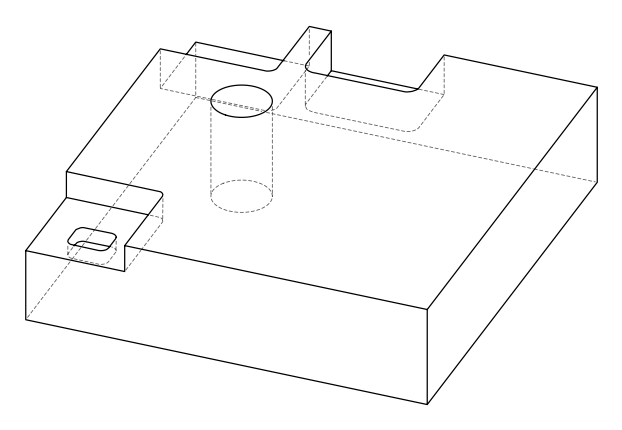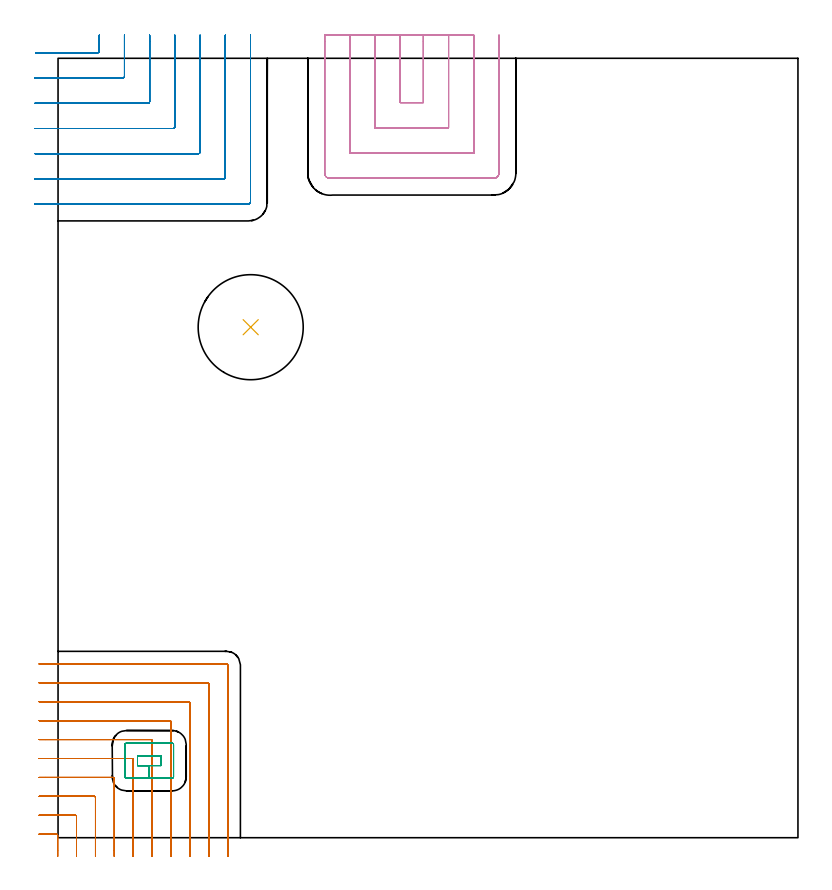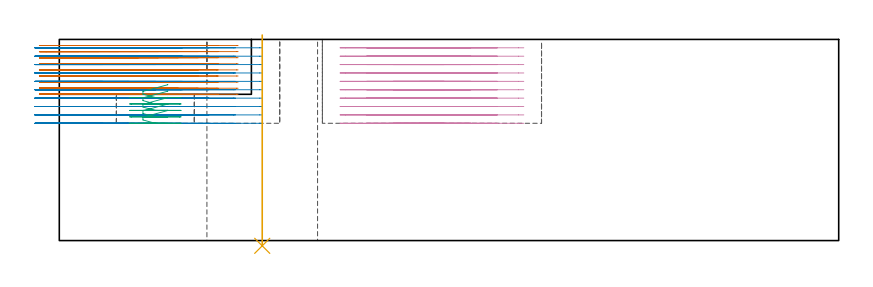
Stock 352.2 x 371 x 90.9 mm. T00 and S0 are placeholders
(PLAN: 5 operations, 4 tool changes, 57.5 min)
(1 MILL_CORNER_NOTCH_RECTANGULAR | CORNER_NOTCH_RECTANGULAR | NXT0201_011 | Follow Part, ap 3, ae 75% | 20.2 min | 190737 mm3)
(2 MILL_CORNER_NOTCH_RECTANGULAR_1 | CORNER_NOTCH_RECTANGULAR_1 | NXT0201_012 | Follow Part, ap 4, ae 75% | 17.32 min | 291517 mm3)
(3 MILL_RECTANGULAR_POCKET | POCKET_RECTANGULAR_STRAIGHT | NXT0201_011 | Follow Part, ap 3, ae 75% | 1.64 min | 12749 mm3)
(4 MILL_SLOT | SLOT_PARTIAL_RECTANGULAR | NXT0201_012 | Follow Part, ap 4, ae 75% | 17.9 min | 242530 mm3)
(5 INDEXABLE_INSERT_DRILL_THROUGH_HOLE_FROM_SOLID | STEP1HOLE | NXT0302_038 | 0.38 min | 178416 mm3)
(TOOL NXT0201_011 | ENDMILL 12mm [2P460-1200-NA 1630] | D12 FL38 Z6)
(TOOL NXT0201_012 | ENDMILL 16mm [2P460-1600-NA 1630] | D16 FL38 Z6)
(TOOL NXT0302_038 | Index. Insert Drill 50mm [880-D5000L50-04] | D50 PA176 FL200 Z2)
(OP 1 MILL_CORNER_NOTCH_RECTANGULAR)
G17 G21 G94 G90
T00 M6
G54
G17 G0 G90 X-0.2 Y-8.997 S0 M3
G43 Z100.9 H1
Z88.144
G94 G1 Y-5.997 F250.
Y1.106 F500.
G3 X-0.794 Y1.7 R0.6
G1 X-6.
X-9. F250.
G0 Z100.9
X8.8 Y-9.
Z88.144
G1 Y-6.
Y10.105 F500.
G3 X8.205 Y10.7 R0.6
G1 X-6.
X-9. F250.
G0 Z100.9
X17.8 Y-9.
Z88.144
G1 Y-6.
Y19.105 F500.
G3 X17.205 Y19.7 R0.6
G1 X-6.
X-9. F250.
G0 Z100.9
X26.8 Y-9.
Z88.144
G1 Y-6.
Y28.105 F500.
G3 X26.205 Y28.7 R0.6
G1 X-6.
X-9. F250.
G0 Z100.9
X35.8 Y-9.
Z88.144
G1 Y-6.
Y37.104 F500.
G3 X35.204 Y37.7 R0.6
G1 X-6.
X-9. F250.
G0 Z100.9
X44.8 Y-9.
Z88.144
G1 Y-6.
Y46.104 F500.
G3 X44.204 Y46.7 R0.6
G1 X-6.
X-9. F250.
G0 Z100.9
X53.8 Y-9.
Z88.144
G1 Y-6.
Y55.104 F500.
G3 X53.204 Y55.7 R0.6
G1 X-6.
X-9. F250.
G0 Z100.9
X62.8 Y-9.
Z88.144
G1 Y-6.
Y64.104 F500.
G3 X62.204 Y64.7 R0.6
G1 X-6.
X-9. F250.
G0 Z100.9
X71.8 Y-9.
Z88.144
G1 Y-6.
Y73.104 F500.
G3 X71.204 Y73.7 R0.6
G1 X-6.
X-9. F250.
G0 Z100.9
X80.8 Y-9.
Z88.144
G1 Y-6.
Y82.103 F500.
G3 X80.203 Y82.7 R0.6
G1 X-6.
X-9. F250.
G0 Z100.9
X-0.2 Y-8.997
Z85.389
G1 Y-5.997
Y1.106 F500.
G3 X-0.794 Y1.7 R0.6
G1 X-6.
X-9. F250.
G0 Z100.9
X8.8 Y-9.
Z85.389
G1 Y-6.
Y10.105 F500.
G3 X8.205 Y10.7 R0.6
G1 X-6.
X-9. F250.
G0 Z100.9
X17.8 Y-9.
Z85.389
G1 Y-6.
Y19.105 F500.
G3 X17.205 Y19.7 R0.6
G1 X-6.
X-9. F250.
G0 Z100.9
X26.8 Y-9.
Z85.389
G1 Y-6.
Y28.105 F500.
G3 X26.205 Y28.7 R0.6
G1 X-6.
X-9. F250.
G0 Z100.9
X35.8 Y-9.
Z85.389
G1 Y-6.
Y37.104 F500.
G3 X35.204 Y37.7 R0.6
G1 X-6.
X-9. F250.
G0 Z100.9
X44.8 Y-9.
Z85.389
G1 Y-6.
Y46.104 F500.
G3 X44.204 Y46.7 R0.6
G1 X-6.
X-9. F250.
G0 Z100.9
X53.8 Y-9.
Z85.389
G1 Y-6.
Y55.104 F500.
G3 X53.204 Y55.7 R0.6
G1 X-6.
X-9. F250.
G0 Z100.9
X62.8 Y-9.
Z85.389
G1 Y-6.
Y64.104 F500.
G3 X62.204 Y64.7 R0.6
G1 X-6.
X-9. F250.
G0 Z100.9
X71.8 Y-9.
Z85.389
G1 Y-6.
Y73.104 F500.
G3 X71.204 Y73.7 R0.6
G1 X-6.
X-9. F250.
G0 Z100.9
X80.8 Y-9.
Z85.389
G1 Y-6.
Y82.103 F500.
G3 X80.203 Y82.7 R0.6
G1 X-6.
X-9. F250.
G0 Z100.9
X-0.2 Y-8.997
Z82.633
G1 Y-5.997
Y1.106 F500.
G3 X-0.794 Y1.7 R0.6
G1 X-6.
X-9. F250.
G0 Z100.9
X8.8 Y-9.
Z82.633
G1 Y-6.
Y10.105 F500.
G3 X8.205 Y10.7 R0.6
G1 X-6.
X-9. F250.
G0 Z100.9
X17.8 Y-9.
Z82.633
G1 Y-6.
Y19.105 F500.
G3 X17.205 Y19.7 R0.6
G1 X-6.
X-9. F250.
G0 Z100.9
X26.8 Y-9.
Z82.633
G1 Y-6.
Y28.105 F500.
G3 X26.205 Y28.7 R0.6
G1 X-6.
X-9. F250.
G0 Z100.9
X35.8 Y-9.
Z82.633
G1 Y-6.
Y37.104 F500.
G3 X35.204 Y37.7 R0.6
G1 X-6.
X-9. F250.
G0 Z100.9
X44.8 Y-9.
Z82.633
G1 Y-6.
Y46.104 F500.
G3 X44.204 Y46.7 R0.6
G1 X-6.
X-9. F250.
G0 Z100.9
X53.8 Y-9.
Z82.633
G1 Y-6.
Y55.104 F500.
G3 X53.204 Y55.7 R0.6
G1 X-6.
X-9. F250.
G0 Z100.9
X62.8 Y-9.
Z82.633
G1 Y-6.
Y64.104 F500.
G3 X62.204 Y64.7 R0.6
G1 X-6.
X-9. F250.
G0 Z100.9
X71.8 Y-9.
Z82.633
G1 Y-6.
Y73.104 F500.
G3 X71.204 Y73.7 R0.6
G1 X-6.
X-9. F250.
G0 Z100.9
X80.8 Y-9.
Z82.633
G1 Y-6.
Y82.103 F500.
G3 X80.203 Y82.7 R0.6
G1 X-6.
X-9. F250.
G0 Z100.9
X-0.2 Y-8.997
Z79.878
G1 Y-5.997
Y1.106 F500.
G3 X-0.794 Y1.7 R0.6
G1 X-6.
X-9. F250.
G0 Z100.9
X8.8 Y-9.
Z79.878
G1 Y-6.
Y10.105 F500.
G3 X8.205 Y10.7 R0.6
G1 X-6.
X-9. F250.
G0 Z100.9
X17.8 Y-9.
Z79.878
G1 Y-6.
Y19.105 F500.
G3 X17.205 Y19.7 R0.6
G1 X-6.
X-9. F250.
G0 Z100.9
X26.8 Y-9.
Z79.878
G1 Y-6.
Y28.105 F500.
G3 X26.205 Y28.7 R0.6
G1 X-6.
X-9. F250.
G0 Z100.9
X35.8 Y-9.
Z79.878
G1 Y-6.
Y37.104 F500.
G3 X35.204 Y37.7 R0.6
G1 X-6.
X-9. F250.
G0 Z100.9
X44.8 Y-9.
Z79.878
G1 Y-6.
Y46.104 F500.
G3 X44.204 Y46.7 R0.6
G1 X-6.
X-9. F250.
G0 Z100.9
X53.8 Y-9.
Z79.878
G1 Y-6.
Y55.104 F500.
G3 X53.204 Y55.7 R0.6
G1 X-6.
X-9. F250.
G0 Z100.9
X62.8 Y-9.
Z79.878
G1 Y-6.
Y64.104 F500.
G3 X62.204 Y64.7 R0.6
G1 X-6.
X-9. F250.
G0 Z100.9
X71.8 Y-9.
Z79.878
G1 Y-6.
Y73.104 F500.
G3 X71.204 Y73.7 R0.6
G1 X-6.
X-9. F250.
G0 Z100.9
X80.8 Y-9.
Z79.878
G1 Y-6.
Y82.103 F500.
G3 X80.203 Y82.7 R0.6
G1 X-6.
X-9. F250.
G0 Z100.9
X-0.2 Y-8.997
Z77.122
G1 Y-5.997
Y1.106 F500.
G3 X-0.794 Y1.7 R0.6
G1 X-6.
X-9. F250.
G0 Z100.9
X8.8 Y-9.
Z77.122
G1 Y-6.
Y10.105 F500.
G3 X8.205 Y10.7 R0.6
G1 X-6.
X-9. F250.
G0 Z100.9
X17.8 Y-9.
Z77.122
G1 Y-6.
Y19.105 F500.
G3 X17.205 Y19.7 R0.6
G1 X-6.
X-9. F250.
G0 Z100.9
X26.8 Y-9.
Z77.122
G1 Y-6.
Y28.105 F500.
G3 X26.205 Y28.7 R0.6
G1 X-6.
X-9. F250.
G0 Z100.9
X35.8 Y-9.
Z77.122
G1 Y-6.
Y37.104 F500.
G3 X35.204 Y37.7 R0.6
G1 X-6.
X-9. F250.
G0 Z100.9
X44.8 Y-9.
Z77.122
G1 Y-6.
Y46.104 F500.
G3 X44.204 Y46.7 R0.6
G1 X-6.
X-9. F250.
G0 Z100.9
X53.8 Y-9.
Z77.122
G1 Y-6.
Y55.104 F500.
G3 X53.204 Y55.7 R0.6
G1 X-6.
X-9. F250.
G0 Z100.9
X62.8 Y-9.
Z77.122
G1 Y-6.
Y64.104 F500.
G3 X62.204 Y64.7 R0.6
G1 X-6.
X-9. F250.
G0 Z100.9
X71.8 Y-9.
Z77.122
G1 Y-6.
Y73.104 F500.
G3 X71.204 Y73.7 R0.6
G1 X-6.
X-9. F250.
G0 Z100.9
X80.8 Y-9.
Z77.122
G1 Y-6.
Y82.103 F500.
G3 X80.203 Y82.7 R0.6
G1 X-6.
X-9. F250.
G0 Z100.9
X-0.2 Y-8.997
Z74.367
G1 Y-5.997
Y1.106 F500.
G3 X-0.794 Y1.7 R0.6
G1 X-6.
X-9. F250.
G0 Z100.9
X8.8 Y-9.
Z74.367
G1 Y-6.
Y10.105 F500.
G3 X8.205 Y10.7 R0.6
G1 X-6.
X-9. F250.
G0 Z100.9
X17.8 Y-9.
Z74.367
G1 Y-6.
Y19.105 F500.
G3 X17.205 Y19.7 R0.6
G1 X-6.
X-9. F250.
G0 Z100.9
X26.8 Y-9.
Z74.367
G1 Y-6.
Y28.105 F500.
G3 X26.205 Y28.7 R0.6
G1 X-6.
X-9. F250.
G0 Z100.9
X35.8 Y-9.
Z74.367
G1 Y-6.
Y37.104 F500.
G3 X35.204 Y37.7 R0.6
G1 X-6.
X-9. F250.
G0 Z100.9
X44.8 Y-9.
Z74.367
G1 Y-6.
Y46.104 F500.
G3 X44.204 Y46.7 R0.6
G1 X-6.
X-9. F250.
G0 Z100.9
X53.8 Y-9.
Z74.367
G1 Y-6.
Y55.104 F500.
G3 X53.204 Y55.7 R0.6
G1 X-6.
X-9. F250.
G0 Z100.9
X62.8 Y-9.
Z74.367
G1 Y-6.
Y64.104 F500.
G3 X62.204 Y64.7 R0.6
G1 X-6.
X-9. F250.
G0 Z100.9
X71.8 Y-9.
Z74.367
G1 Y-6.
Y73.104 F500.
G3 X71.204 Y73.7 R0.6
G1 X-6.
X-9. F250.
G0 Z100.9
X80.8 Y-9.
Z74.367
G1 Y-6.
Y82.103 F500.
G3 X80.203 Y82.7 R0.6
G1 X-6.
X-9. F250.
G0 Z100.9
X-0.2 Y-8.997
Z71.611
G1 Y-5.997
Y1.106 F500.
G3 X-0.794 Y1.7 R0.6
G1 X-6.
X-9. F250.
G0 Z100.9
X8.8 Y-9.
Z71.611
G1 Y-6.
Y10.105 F500.
G3 X8.205 Y10.7 R0.6
G1 X-6.
X-9. F250.
G0 Z100.9
X17.8 Y-9.
Z71.611
G1 Y-6.
Y19.105 F500.
G3 X17.205 Y19.7 R0.6
G1 X-6.
X-9. F250.
G0 Z100.9
X26.8 Y-9.
Z71.611
G1 Y-6.
Y28.105 F500.
G3 X26.205 Y28.7 R0.6
G1 X-6.
X-9. F250.
G0 Z100.9
X35.8 Y-9.
Z71.611
G1 Y-6.
Y37.104 F500.
G3 X35.204 Y37.7 R0.6
G1 X-6.
X-9. F250.
G0 Z100.9
X44.8 Y-9.
Z71.611
G1 Y-6.
Y46.104 F500.
G3 X44.204 Y46.7 R0.6
G1 X-6.
X-9. F250.
G0 Z100.9
X53.8 Y-9.
Z71.611
G1 Y-6.
Y55.104 F500.
G3 X53.204 Y55.7 R0.6
G1 X-6.
X-9. F250.
G0 Z100.9
X62.8 Y-9.
Z71.611
G1 Y-6.
Y64.104 F500.
G3 X62.204 Y64.7 R0.6
G1 X-6.
X-9. F250.
G0 Z100.9
X71.8 Y-9.
Z71.611
G1 Y-6.
Y73.104 F500.
G3 X71.204 Y73.7 R0.6
G1 X-6.
X-9. F250.
G0 Z100.9
X80.8 Y-9.
Z71.611
G1 Y-6.
Y82.103 F500.
G3 X80.203 Y82.7 R0.6
G1 X-6.
X-9. F250.
G0 Z100.9
X-0.2 Y-8.997
Z68.856
G1 Y-5.997
Y1.106 F500.
G3 X-0.794 Y1.7 R0.6
G1 X-6.
X-9. F250.
G0 Z100.9
X8.8 Y-9.
Z68.856
G1 Y-6.
Y10.105 F500.
G3 X8.205 Y10.7 R0.6
G1 X-6.
X-9. F250.
G0 Z100.9
X17.8 Y-9.
Z68.856
G1 Y-6.
Y19.105 F500.
G3 X17.205 Y19.7 R0.6
G1 X-6.
X-9. F250.
G0 Z100.9
X26.8 Y-9.
Z68.856
G1 Y-6.
Y28.105 F500.
G3 X26.205 Y28.7 R0.6
G1 X-6.
X-9. F250.
G0 Z100.9
X35.8 Y-9.
Z68.856
G1 Y-6.
Y37.104 F500.
G3 X35.204 Y37.7 R0.6
G1 X-6.
X-9. F250.
G0 Z100.9
X44.8 Y-9.
Z68.856
G1 Y-6.
Y46.104 F500.
G3 X44.204 Y46.7 R0.6
G1 X-6.
X-9. F250.
G0 Z100.9
X53.8 Y-9.
Z68.856
G1 Y-6.
Y55.104 F500.
G3 X53.204 Y55.7 R0.6
G1 X-6.
X-9. F250.
G0 Z100.9
X62.8 Y-9.
Z68.856
G1 Y-6.
Y64.104 F500.
G3 X62.204 Y64.7 R0.6
G1 X-6.
X-9. F250.
G0 Z100.9
X71.8 Y-9.
Z68.856
G1 Y-6.
Y73.104 F500.
G3 X71.204 Y73.7 R0.6
G1 X-6.
X-9. F250.
G0 Z100.9
X80.8 Y-9.
Z68.856
G1 Y-6.
Y82.103 F500.
G3 X80.203 Y82.7 R0.6
G1 X-6.
X-9. F250.
G0 Z100.9
X-0.2 Y-8.997
Z66.1
G1 Y-5.997
Y1.106 F500.
G3 X-0.794 Y1.7 R0.6
G1 X-6.
X-9. F250.
G0 Z100.9
X8.8 Y-9.
Z66.1
G1 Y-6.
Y10.105 F500.
G3 X8.205 Y10.7 R0.6
G1 X-6.
X-9. F250.
G0 Z100.9
X17.8 Y-9.
Z66.1
G1 Y-6.
Y19.105 F500.
G3 X17.205 Y19.7 R0.6
G1 X-6.
X-9. F250.
G0 Z100.9
X26.8 Y-9.
Z66.1
G1 Y-6.
Y28.105 F500.
G3 X26.205 Y28.7 R0.6
G1 X-6.
X-9. F250.
G0 Z100.9
X35.8 Y-9.
Z66.1
G1 Y-6.
Y37.104 F500.
G3 X35.204 Y37.7 R0.6
G1 X-6.
X-9. F250.
G0 Z100.9
X44.8 Y-9.
Z66.1
G1 Y-6.
Y46.104 F500.
G3 X44.204 Y46.7 R0.6
G1 X-6.
X-9. F250.
G0 Z100.9
X53.8 Y-9.
Z66.1
G1 Y-6.
Y55.104 F500.
G3 X53.204 Y55.7 R0.6
G1 X-6.
X-9. F250.
G0 Z100.9
X62.8 Y-9.
Z66.1
G1 Y-6.
Y64.104 F500.
G3 X62.204 Y64.7 R0.6
G1 X-6.
X-9. F250.
G0 Z100.9
X71.8 Y-9.
Z66.1
G1 Y-6.
Y73.104 F500.
G3 X71.204 Y73.7 R0.6
G1 X-6.
X-9. F250.
G0 Z100.9
X80.8 Y-9.
Z66.1
G1 Y-6.
Y82.103 F500.
G3 X80.203 Y82.7 R0.6
G1 X-6.
X-9. F250.
G0 Z100.9
M5
M2
(OP 2 MILL_CORNER_NOTCH_RECTANGULAR_1)
G17 G21 G94 G90
T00 M6
G54
G17 G0 G90 X-10.566 Y373.6 S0 M3
G43 Z100.9 H1
Z87.11
G94 G1 X-7.566 F250.
X18.806 F500.
G3 X19.6 Y374.394 R0.8
G1 Y379.
Y382. F250.
G0 Z100.9
X-11. Y361.6
Z87.11
G1 X-8.
X30.805 F500.
G3 X31.6 Y362.395 R0.8
G1 Y379.
Y382. F250.
G0 Z100.9
X-11. Y349.6
Z87.11
G1 X-8.
X42.805 F500.
G3 X43.6 Y350.395 R0.8
G1 Y379.
Y382. F250.
G0 Z100.9
X-11. Y337.6
Z87.11
G1 X-8.
X54.805 F500.
G3 X55.6 Y338.395 R0.8
G1 Y379.
Y382. F250.
G0 Z100.9
X-11. Y325.6
Z87.11
G1 X-8.
X66.804 F500.
G3 X67.6 Y326.396 R0.8
G1 Y379.
Y382. F250.
G0 Z100.9
X-11. Y313.6
Z87.11
G1 X-8.
X78.804 F500.
G3 X79.6 Y314.396 R0.8
G1 Y379.
Y382. F250.
G0 Z100.9
X-11. Y301.6
Z87.11
G1 X-8.
X90.6 F500.
G3 X91.6 Y302.6 R1.
G1 Y379.
Y382. F250.
G0 Z100.9
X-10.566 Y373.6
Z83.32
G1 X-7.566
X18.806 F500.
G3 X19.6 Y374.394 R0.8
G1 Y379.
Y382. F250.
G0 Z100.9
X-11. Y361.6
Z83.32
G1 X-8.
X30.805 F500.
G3 X31.6 Y362.395 R0.8
G1 Y379.
Y382. F250.
G0 Z100.9
X-11. Y349.6
Z83.32
G1 X-8.
X42.805 F500.
G3 X43.6 Y350.395 R0.8
G1 Y379.
Y382. F250.
G0 Z100.9
X-11. Y337.6
Z83.32
G1 X-8.
X54.805 F500.
G3 X55.6 Y338.395 R0.8
G1 Y379.
Y382. F250.
G0 Z100.9
X-11. Y325.6
Z83.32
G1 X-8.
X66.804 F500.
G3 X67.6 Y326.396 R0.8
G1 Y379.
Y382. F250.
G0 Z100.9
X-11. Y313.6
Z83.32
G1 X-8.
X78.804 F500.
G3 X79.6 Y314.396 R0.8
G1 Y379.
Y382. F250.
G0 Z100.9
X-11. Y301.6
Z83.32
G1 X-8.
X90.6 F500.
G3 X91.6 Y302.6 R1.
G1 Y379.
Y382. F250.
G0 Z100.9
X-10.566 Y373.6
Z79.53
G1 X-7.566
X18.806 F500.
G3 X19.6 Y374.394 R0.8
G1 Y379.
Y382. F250.
G0 Z100.9
X-11. Y361.6
Z79.53
G1 X-8.
X30.805 F500.
G3 X31.6 Y362.395 R0.8
G1 Y379.
Y382. F250.
G0 Z100.9
X-11. Y349.6
Z79.53
G1 X-8.
X42.805 F500.
G3 X43.6 Y350.395 R0.8
G1 Y379.
Y382. F250.
G0 Z100.9
X-11. Y337.6
Z79.53
G1 X-8.
X54.805 F500.
G3 X55.6 Y338.395 R0.8
G1 Y379.
Y382. F250.
G0 Z100.9
X-11. Y325.6
Z79.53
G1 X-8.
X66.804 F500.
G3 X67.6 Y326.396 R0.8
G1 Y379.
Y382. F250.
G0 Z100.9
X-11. Y313.6
Z79.53
G1 X-8.
X78.804 F500.
G3 X79.6 Y314.396 R0.8
G1 Y379.
Y382. F250.
G0 Z100.9
X-11. Y301.6
Z79.53
G1 X-8.
X90.6 F500.
G3 X91.6 Y302.6 R1.
G1 Y379.
Y382. F250.
G0 Z100.9
X-10.566 Y373.6
Z75.74
G1 X-7.566
X18.806 F500.
G3 X19.6 Y374.394 R0.8
G1 Y379.
Y382. F250.
G0 Z100.9
X-11. Y361.6
Z75.74
G1 X-8.
X30.805 F500.
G3 X31.6 Y362.395 R0.8
G1 Y379.
Y382. F250.
G0 Z100.9
X-11. Y349.6
Z75.74
G1 X-8.
X42.805 F500.
G3 X43.6 Y350.395 R0.8
G1 Y379.
Y382. F250.
G0 Z100.9
X-11. Y337.6
Z75.74
G1 X-8.
X54.805 F500.
G3 X55.6 Y338.395 R0.8
G1 Y379.
Y382. F250.
G0 Z100.9
X-11. Y325.6
Z75.74
G1 X-8.
X66.804 F500.
G3 X67.6 Y326.396 R0.8
G1 Y379.
Y382. F250.
G0 Z100.9
X-11. Y313.6
Z75.74
G1 X-8.
X78.804 F500.
G3 X79.6 Y314.396 R0.8
G1 Y379.
Y382. F250.
G0 Z100.9
X-11. Y301.6
Z75.74
G1 X-8.
X90.6 F500.
G3 X91.6 Y302.6 R1.
G1 Y379.
Y382. F250.
G0 Z100.9
X-10.566 Y373.6
Z71.95
G1 X-7.566
X18.806 F500.
G3 X19.6 Y374.394 R0.8
G1 Y379.
Y382. F250.
G0 Z100.9
X-11. Y361.6
Z71.95
G1 X-8.
X30.805 F500.
G3 X31.6 Y362.395 R0.8
G1 Y379.
Y382. F250.
G0 Z100.9
X-11. Y349.6
Z71.95
G1 X-8.
X42.805 F500.
G3 X43.6 Y350.395 R0.8
G1 Y379.
Y382. F250.
G0 Z100.9
X-11. Y337.6
Z71.95
G1 X-8.
X54.805 F500.
G3 X55.6 Y338.395 R0.8
G1 Y379.
Y382. F250.
G0 Z100.9
X-11. Y325.6
Z71.95
G1 X-8.
X66.804 F500.
G3 X67.6 Y326.396 R0.8
G1 Y379.
Y382. F250.
G0 Z100.9
X-11. Y313.6
Z71.95
G1 X-8.
X78.804 F500.
G3 X79.6 Y314.396 R0.8
G1 Y379.
Y382. F250.
G0 Z100.9
X-11. Y301.6
Z71.95
G1 X-8.
X90.6 F500.
G3 X91.6 Y302.6 R1.
G1 Y379.
Y382. F250.
G0 Z100.9
X-10.566 Y373.6
Z68.16
G1 X-7.566
X18.806 F500.
G3 X19.6 Y374.394 R0.8
G1 Y379.
Y382. F250.
G0 Z100.9
X-11. Y361.6
Z68.16
G1 X-8.
X30.805 F500.
G3 X31.6 Y362.395 R0.8
G1 Y379.
Y382. F250.
G0 Z100.9
X-11. Y349.6
Z68.16
G1 X-8.
X42.805 F500.
G3 X43.6 Y350.395 R0.8
G1 Y379.
Y382. F250.
G0 Z100.9
X-11. Y337.6
Z68.16
G1 X-8.
X54.805 F500.
G3 X55.6 Y338.395 R0.8
G1 Y379.
Y382. F250.
G0 Z100.9
X-11. Y325.6
Z68.16
G1 X-8.
X66.804 F500.
G3 X67.6 Y326.396 R0.8
G1 Y379.
Y382. F250.
G0 Z100.9
X-11. Y313.6
Z68.16
G1 X-8.
X78.804 F500.
G3 X79.6 Y314.396 R0.8
G1 Y379.
Y382. F250.
G0 Z100.9
X-11. Y301.6
Z68.16
G1 X-8.
X90.6 F500.
G3 X91.6 Y302.6 R1.
G1 Y379.
Y382. F250.
G0 Z100.9
X-10.566 Y373.6
Z64.37
G1 X-7.566
X18.806 F500.
G3 X19.6 Y374.394 R0.8
G1 Y379.
Y382. F250.
G0 Z100.9
X-11. Y361.6
Z64.37
G1 X-8.
X30.805 F500.
G3 X31.6 Y362.395 R0.8
G1 Y379.
Y382. F250.
G0 Z100.9
X-11. Y349.6
Z64.37
G1 X-8.
X42.805 F500.
G3 X43.6 Y350.395 R0.8
G1 Y379.
Y382. F250.
G0 Z100.9
X-11. Y337.6
Z64.37
G1 X-8.
X54.805 F500.
G3 X55.6 Y338.395 R0.8
G1 Y379.
Y382. F250.
G0 Z100.9
X-11. Y325.6
Z64.37
G1 X-8.
X66.804 F500.
G3 X67.6 Y326.396 R0.8
G1 Y379.
Y382. F250.
G0 Z100.9
X-11. Y313.6
Z64.37
G1 X-8.
X78.804 F500.
G3 X79.6 Y314.396 R0.8
G1 Y379.
Y382. F250.
G0 Z100.9
X-11. Y301.6
Z64.37
G1 X-8.
X90.6 F500.
G3 X91.6 Y302.6 R1.
G1 Y379.
Y382. F250.
G0 Z100.9
X-10.566 Y373.6
Z60.58
G1 X-7.566
X18.806 F500.
G3 X19.6 Y374.394 R0.8
G1 Y379.
Y382. F250.
G0 Z100.9
X-11. Y361.6
Z60.58
G1 X-8.
X30.805 F500.
G3 X31.6 Y362.395 R0.8
G1 Y379.
Y382. F250.
G0 Z100.9
X-11. Y349.6
Z60.58
G1 X-8.
X42.805 F500.
G3 X43.6 Y350.395 R0.8
G1 Y379.
Y382. F250.
G0 Z100.9
X-11. Y337.6
Z60.58
G1 X-8.
X54.805 F500.
G3 X55.6 Y338.395 R0.8
G1 Y379.
Y382. F250.
G0 Z100.9
X-11. Y325.6
Z60.58
G1 X-8.
X66.804 F500.
G3 X67.6 Y326.396 R0.8
G1 Y379.
Y382. F250.
G0 Z100.9
X-11. Y313.6
Z60.58
G1 X-8.
X78.804 F500.
G3 X79.6 Y314.396 R0.8
G1 Y379.
Y382. F250.
G0 Z100.9
X-11. Y301.6
Z60.58
G1 X-8.
X90.6 F500.
G3 X91.6 Y302.6 R1.
G1 Y379.
Y382. F250.
G0 Z100.9
X-10.566 Y373.6
Z56.79
G1 X-7.566
X18.806 F500.
G3 X19.6 Y374.394 R0.8
G1 Y379.
Y382. F250.
G0 Z100.9
X-11. Y361.6
Z56.79
G1 X-8.
X30.805 F500.
G3 X31.6 Y362.395 R0.8
G1 Y379.
Y382. F250.
G0 Z100.9
X-11. Y349.6
Z56.79
G1 X-8.
X42.805 F500.
G3 X43.6 Y350.395 R0.8
G1 Y379.
Y382. F250.
G0 Z100.9
X-11. Y337.6
Z56.79
G1 X-8.
X54.805 F500.
G3 X55.6 Y338.395 R0.8
G1 Y379.
Y382. F250.
G0 Z100.9
X-11. Y325.6
Z56.79
G1 X-8.
X66.804 F500.
G3 X67.6 Y326.396 R0.8
G1 Y379.
Y382. F250.
G0 Z100.9
X-11. Y313.6
Z56.79
G1 X-8.
X78.804 F500.
G3 X79.6 Y314.396 R0.8
G1 Y379.
Y382. F250.
G0 Z100.9
X-11. Y301.6
Z56.79
G1 X-8.
X90.6 F500.
G3 X91.6 Y302.6 R1.
G1 Y379.
Y382. F250.
G0 Z100.9
X-10.566 Y373.6
Z53.
G1 X-7.566
X18.806 F500.
G3 X19.6 Y374.394 R0.8
G1 Y379.
Y382. F250.
G0 Z100.9
X-11. Y361.6
Z53.
G1 X-8.
X30.805 F500.
G3 X31.6 Y362.395 R0.8
G1 Y379.
Y382. F250.
G0 Z100.9
X-11. Y349.6
Z53.
G1 X-8.
X42.805 F500.
G3 X43.6 Y350.395 R0.8
G1 Y379.
Y382. F250.
G0 Z100.9
X-11. Y337.6
Z53.
G1 X-8.
X54.805 F500.
G3 X55.6 Y338.395 R0.8
G1 Y379.
Y382. F250.
G0 Z100.9
X-11. Y325.6
Z53.
G1 X-8.
X66.804 F500.
G3 X67.6 Y326.396 R0.8
G1 Y379.
Y382. F250.
G0 Z100.9
X-11. Y313.6
Z53.
G1 X-8.
X78.804 F500.
G3 X79.6 Y314.396 R0.8
G1 Y379.
Y382. F250.
G0 Z100.9
X-11. Y301.6
Z53.
G1 X-8.
X90.6 F500.
G3 X91.6 Y302.6 R1.
G1 Y379.
Y382. F250.
G0 Z100.9
M5
M2
(OP 3 MILL_RECTANGULAR_POCKET)
G17 G21 G94 G90
T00 M6
G54
G17 G0 G90 X49. Y38.424 S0 M3
G43 Z100.9 H1
Z70.577
G94 G1 Y39. Z70.422 F250.
X37.8 Z67.421
Y34.3 Z66.162
X43.4 Z64.662
X49. F500.
Y39.
X37.8
Y34.3
X43.4
Y28.3
X54.3
G3 X55. Y29. R0.7
G1 Y44.3
G3 X54.3 Y45. R0.7
G1 X32.5
G3 X31.8 Y44.3 R0.7
G1 Y29.
G3 X32.5 Y28.3 R0.7
G1 X43.4
X44.4
G0 X49. Y38.424 Z67.662
G1 Y39. Z67.507 F250.
X37.8 Z64.506
Y34.3 Z63.247
X43.4 Z61.746
X49. F500.
Y39.
X37.8
Y34.3
X43.4
Y28.3
X54.3
G3 X55. Y29. R0.7
G1 Y44.3
G3 X54.3 Y45. R0.7
G1 X32.5
G3 X31.8 Y44.3 R0.7
G1 Y29.
G3 X32.5 Y28.3 R0.7
G1 X43.4
X44.4
G0 X49. Y38.424 Z64.746
G1 Y39. Z64.592 F250.
X37.8 Z61.591
Y34.3 Z60.331
X43.4 Z58.831
X49. F500.
Y39.
X37.8
Y34.3
X43.4
Y28.3
X54.3
G3 X55. Y29. R0.7
G1 Y44.3
G3 X54.3 Y45. R0.7
G1 X32.5
G3 X31.8 Y44.3 R0.7
G1 Y29.
G3 X32.5 Y28.3 R0.7
G1 X43.4
X44.4
G0 X49. Y38.424 Z61.831
G1 Y39. Z61.676 F250.
X37.8 Z58.675
Y34.3 Z57.416
X43.4 Z55.915
X49. F500.
Y39.
X37.8
Y34.3
X43.4
Y28.3
X54.3
G3 X55. Y29. R0.7
G1 Y44.3
G3 X54.3 Y45. R0.7
G1 X32.5
G3 X31.8 Y44.3 R0.7
G1 Y29.
G3 X32.5 Y28.3 R0.7
G1 X43.4
X44.4
G0 X49. Y38.424 Z58.915
G1 Y39. Z58.761 F250.
X37.8 Z55.76
Y34.3 Z54.501
X43.4 Z53.
X49. F500.
Y39.
X37.8
Y34.3
X43.4
Y28.3
X54.3
G3 X55. Y29. R0.7
G1 Y44.3
G3 X54.3 Y45. R0.7
G1 X32.5
G3 X31.8 Y44.3 R0.7
G1 Y29.
G3 X32.5 Y28.3 R0.7
G1 X43.4
X44.4
G0 Z100.9
M5
M2
(OP 4 MILL_SLOT)
G17 G21 G94 G90
T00 M6
G54
G17 G0 G90 X162.9 Y382. S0 M3
G43 Z100.9 H1
Z87.11
G94 G1 Y379. F250.
Y349.9 F500.
X173.9
Y379.
Y382. F250.
X150.9
Y379.
Y337.9 F500.
X185.9
Y379.
Y382. F250.
X138.9
Y379.
Y325.9 F500.
X197.9
Y379.
Y382. F250.
X126.9
Y379.
Y316.3 F500.
G3 X129.3 Y313.9 R2.4
G1 X207.5
G3 X209.9 Y316.3 R2.4
G1 Y379.
Y382. F250.
G0 X162.9 Z83.32
G1 Y379.
Y349.9 F500.
X173.9
Y379.
Y382. F250.
X150.9
Y379.
Y337.9 F500.
X185.9
Y379.
Y382. F250.
X138.9
Y379.
Y325.9 F500.
X197.9
Y379.
Y382. F250.
X126.9
Y379.
Y316.3 F500.
G3 X129.3 Y313.9 R2.4
G1 X207.5
G3 X209.9 Y316.3 R2.4
G1 Y379.
Y382. F250.
G0 X162.9 Z79.53
G1 Y379.
Y349.9 F500.
X173.9
Y379.
Y382. F250.
X150.9
Y379.
Y337.9 F500.
X185.9
Y379.
Y382. F250.
X138.9
Y379.
Y325.9 F500.
X197.9
Y379.
Y382. F250.
X126.9
Y379.
Y316.3 F500.
G3 X129.3 Y313.9 R2.4
G1 X207.5
G3 X209.9 Y316.3 R2.4
G1 Y379.
Y382. F250.
G0 X162.9 Z75.74
G1 Y379.
Y349.9 F500.
X173.9
Y379.
Y382. F250.
X150.9
Y379.
Y337.9 F500.
X185.9
Y379.
Y382. F250.
X138.9
Y379.
Y325.9 F500.
X197.9
Y379.
Y382. F250.
X126.9
Y379.
Y316.3 F500.
G3 X129.3 Y313.9 R2.4
G1 X207.5
G3 X209.9 Y316.3 R2.4
G1 Y379.
Y382. F250.
G0 X162.9 Z71.95
G1 Y379.
Y349.9 F500.
X173.9
Y379.
Y382. F250.
X150.9
Y379.
Y337.9 F500.
X185.9
Y379.
Y382. F250.
X138.9
Y379.
Y325.9 F500.
X197.9
Y379.
Y382. F250.
X126.9
Y379.
Y316.3 F500.
G3 X129.3 Y313.9 R2.4
G1 X207.5
G3 X209.9 Y316.3 R2.4
G1 Y379.
Y382. F250.
G0 X162.9 Z68.16
G1 Y379.
Y349.9 F500.
X173.9
Y379.
Y382. F250.
X150.9
Y379.
Y337.9 F500.
X185.9
Y379.
Y382. F250.
X138.9
Y379.
Y325.9 F500.
X197.9
Y379.
Y382. F250.
X126.9
Y379.
Y316.3 F500.
G3 X129.3 Y313.9 R2.4
G1 X207.5
G3 X209.9 Y316.3 R2.4
G1 Y379.
Y382. F250.
G0 X162.9 Z64.37
G1 Y379.
Y349.9 F500.
X173.9
Y379.
Y382. F250.
X150.9
Y379.
Y337.9 F500.
X185.9
Y379.
Y382. F250.
X138.9
Y379.
Y325.9 F500.
X197.9
Y379.
Y382. F250.
X126.9
Y379.
Y316.3 F500.
G3 X129.3 Y313.9 R2.4
G1 X207.5
G3 X209.9 Y316.3 R2.4
G1 Y379.
Y382. F250.
G0 X162.9 Z60.58
G1 Y379.
Y349.9 F500.
X173.9
Y379.
Y382. F250.
X150.9
Y379.
Y337.9 F500.
X185.9
Y379.
Y382. F250.
X138.9
Y379.
Y325.9 F500.
X197.9
Y379.
Y382. F250.
X126.9
Y379.
Y316.3 F500.
G3 X129.3 Y313.9 R2.4
G1 X207.5
G3 X209.9 Y316.3 R2.4
G1 Y379.
Y382. F250.
G0 X162.9 Z56.79
G1 Y379.
Y349.9 F500.
X173.9
Y379.
Y382. F250.
X150.9
Y379.
Y337.9 F500.
X185.9
Y379.
Y382. F250.
X138.9
Y379.
Y325.9 F500.
X197.9
Y379.
Y382. F250.
X126.9
Y379.
Y316.3 F500.
G3 X129.3 Y313.9 R2.4
G1 X207.5
G3 X209.9 Y316.3 R2.4
G1 Y379.
Y382. F250.
G0 X162.9 Z53.
G1 Y379.
Y349.9 F500.
X173.9
Y379.
Y382. F250.
X150.9
Y379.
Y337.9 F500.
X185.9
Y379.
Y382. F250.
X138.9
Y379.
Y325.9 F500.
X197.9
Y379.
Y382. F250.
X126.9
Y379.
Y316.3 F500.
G3 X129.3 Y313.9 R2.4
G1 X207.5
G3 X209.9 Y316.3 R2.4
G1 Y379.
Y382. F250.
G0 Z100.9
M5
M2
(OP 5 INDEXABLE_INSERT_DRILL_THROUGH_HOLE_FROM_SOLID)
G17 G21 G94 G90
T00 M6
G54
G17 G0 G90 X91.7 Y243. S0 M3
G43 Z100.9 H1
G94 G81 G98 Z-2.373 F250. R92.9
G80
M5
M2
